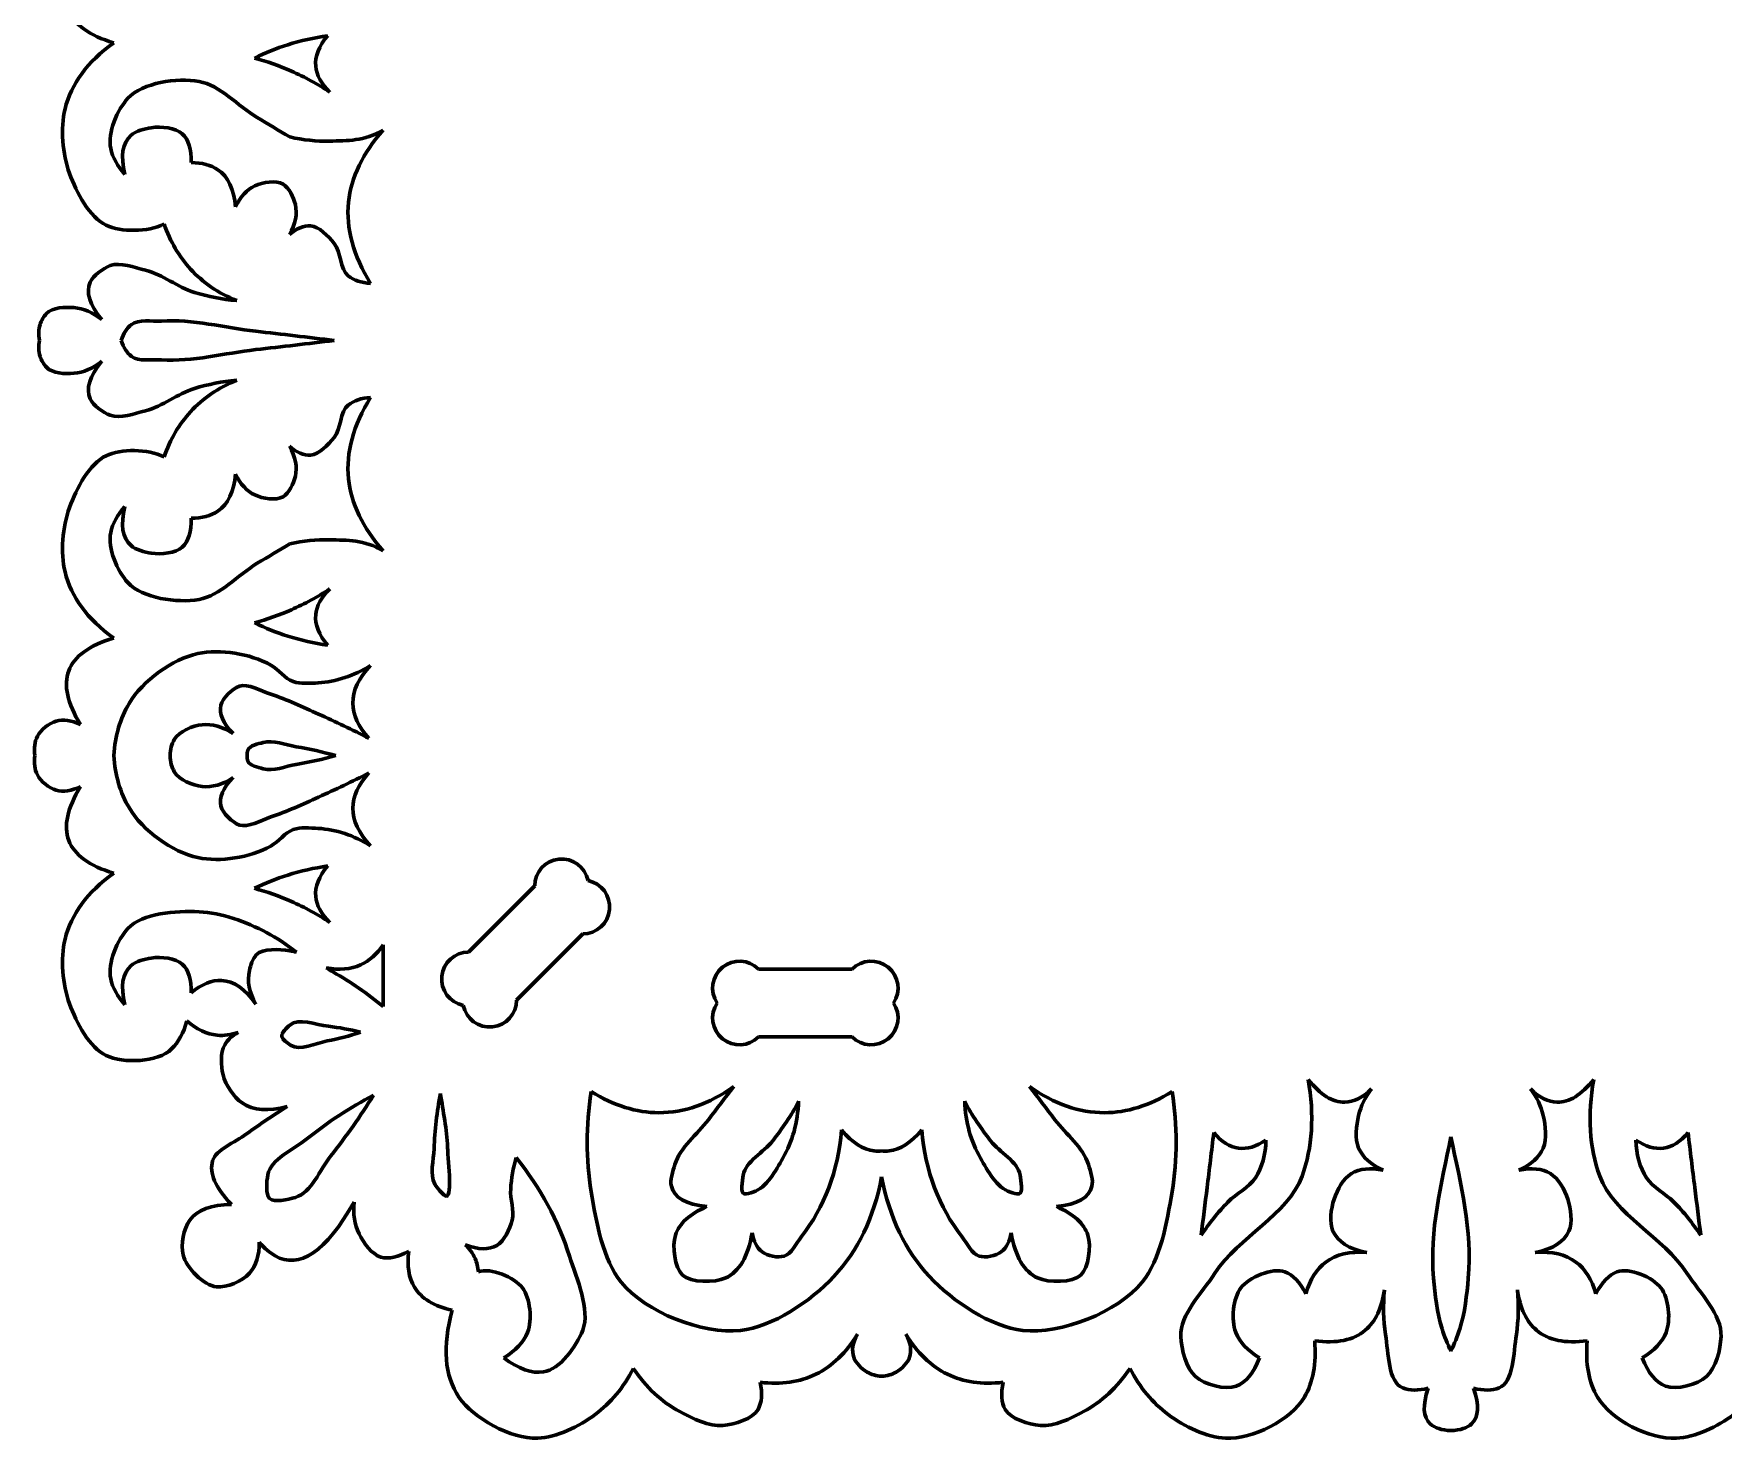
# Model space of a CAD drawing. Header units: millimetres. Extents: x -446 to 69, y -171 to 180.
# Drawn here: x -350.2 to -250.6, y -72 to 10.8 of the extents above; entities that cross this region are included whole.
import ezdxf

# ---------------------------------------------------------------- set-up
doc = ezdxf.new("R2010")
doc.units = ezdxf.units.MM
doc.linetypes.add('K5LT32775', pattern=[0])
doc.linetypes.add('K5LT32776', pattern=[0])

msp = doc.modelspace()

# ---------------------------------------------------------------- linework, layer by layer
at = {"color": 30, "linetype": 'K5LT32776', "lineweight": 60, "true_color": 0xff8000}
for p, q in [((-324.559, -43.304), (-320.663, -39.408)), ((-317.835, -42.237), (-321.731, -46.133)), ((-329.589, -46.508), (-329.589, -42.887)), ((-301.96, -44.306), (-307.47, -44.306)), ((-307.47, -48.306), (-301.96, -48.306))]:
    msp.add_line(p, q, dxfattribs=at)
at = {"color": 30, "linetype": 'K5LT32775', "lineweight": 60, "true_color": 0xff8000}
for centre, start, end in [((-319.076, -39.408), 11.4451, 180), ((-317.835, -40.649), 270, 78.5549), ((-324.559, -44.892), 90, 258.5549), ((-308.593, -45.429), 45, 213.5549), ((-300.838, -45.429), 326.4451, 135), ((-323.318, -46.133), 191.4451, 0), ((-308.593, -47.184), 146.4451, 315), ((-300.838, -47.184), 225, 33.5549)]:
    msp.add_arc(centre, 1.588, start, end, dxfattribs=at)
at = {"color": 30, "linetype": 'K5LT32776', "lineweight": 60, "true_color": 0xff8000}
for points, knots in [([(-345.47, 10.253), (-346.913, 10.684), (-347.795, 11.327), (-348.118, 12.184), (-348.438, 13.032), (-348.208, 14.089), (-347.43, 15.355)], [0, 0, 0, 0, 1, 1, 1, 2, 2, 2, 2]), ([(-342.501, -0.411), (-343.468, -0.913), (-345.058, -0.893), (-345.919, -0.489), (-346.893, -0.032), (-347.667, 1.435), (-348.074, 2.563), (-348.488, 3.714), (-348.625, 5.205), (-348.343, 6.363), (-347.985, 7.834), (-347.027, 9.131), (-345.47, 10.253)], [0, 0, 0, 0, 1, 1, 1, 2, 2, 2, 3, 3, 3, 4, 4, 4, 4]), ([(-337.174, 9.361), (-336.536, 9.669), (-335.883, 9.929), (-335.215, 10.14), (-334.45, 10.382), (-333.665, 10.561), (-332.86, 10.677)], [0, 0, 0, 0, 1, 1, 1, 2, 2, 2, 2]), ([(-332.734, 7.356), (-333.245, 7.848), (-333.523, 8.355), (-333.57, 8.876), (-333.622, 9.458), (-333.386, 10.058), (-332.86, 10.677)], [0, 0, 0, 0, 1, 1, 1, 2, 2, 2, 2]), ([(-332.734, 7.356), (-333.462, 7.831), (-334.219, 8.242), (-335.005, 8.588), (-335.705, 8.897), (-336.428, 9.154), (-337.174, 9.361)], [0, 0, 0, 0, 1, 1, 1, 2, 2, 2, 2]), ([(-344.812, 2.504), (-345.259, 2.998), (-345.538, 3.507), (-345.65, 4.03), (-345.852, 4.971), (-345.257, 6.319), (-344.633, 6.992), (-343.775, 7.916), (-341.749, 8.21), (-340.444, 7.979), (-339.219, 7.763), (-338.163, 6.551), (-337.012, 5.854), (-336.377, 5.469), (-335.746, 5.089), (-335.1, 4.711)], [0, 0, 0, 0, 1, 1, 1, 2, 2, 2, 3, 3, 3, 4, 4, 4, 5, 5, 5, 5]), ([(-340.918, 3.198), (-340.889, 3.985), (-341.06, 4.552), (-341.431, 4.897), (-341.82, 5.26), (-342.664, 5.337), (-343.256, 5.256), (-343.663, 5.201), (-344.172, 5.053), (-344.453, 4.808), (-344.966, 4.359), (-345.085, 3.591), (-344.812, 2.504)], [0, 0, 0, 0, 1, 1, 1, 2, 2, 2, 3, 3, 3, 4, 4, 4, 4]), ([(-335.1, 4.711), (-334.313, 4.529), (-333.531, 4.449), (-332.753, 4.468), (-331.689, 4.495), (-330.717, 4.452), (-329.589, 5.112)], [0, 0, 0, 0, 1, 1, 1, 2, 2, 2, 2]), ([(-329.589, 5.112), (-330.803, 3.747), (-331.485, 2.332), (-331.635, 0.868), (-331.793, -0.673), (-331.36, -2.269), (-330.338, -3.919)], [0, 0, 0, 0, 1, 1, 1, 2, 2, 2, 2]), ([(-340.918, 3.198), (-340.273, 3.202), (-339.747, 3.064), (-339.338, 2.783), (-338.734, 2.367), (-338.387, 1.64), (-338.299, 0.601)], [0, 0, 0, 0, 1, 1, 1, 2, 2, 2, 2]), ([(-338.299, 0.601), (-338.007, 1.197), (-337.626, 1.606), (-337.156, 1.827), (-336.69, 2.047), (-335.903, 2.173), (-335.494, 1.931), (-335.148, 1.727), (-334.862, 1.153), (-334.767, 0.726), (-334.644, 0.179), (-334.762, -0.41), (-335.12, -1.041)], [0, 0, 0, 0, 1, 1, 1, 2, 2, 2, 3, 3, 3, 4, 4, 4, 4]), ([(-342.501, -0.411), (-342.143, -1.449), (-341.624, -2.338), (-340.945, -3.077), (-340.22, -3.866), (-339.312, -4.484), (-338.222, -4.932)], [0, 0, 0, 0, 1, 1, 1, 2, 2, 2, 2]), ([(-335.12, -1.041), (-334.68, -0.674), (-334.265, -0.501), (-333.873, -0.521), (-333.37, -0.547), (-332.839, -1.13), (-332.481, -1.56), (-332.051, -2.076), (-332.155, -3.082), (-331.65, -3.472), (-331.314, -3.73), (-330.877, -3.88), (-330.338, -3.919)], [0, 0, 0, 0, 1, 1, 1, 2, 2, 2, 3, 3, 3, 4, 4, 4, 4]), ([(-338.222, -4.932), (-339.078, -4.855), (-339.908, -4.694), (-340.711, -4.449), (-341.715, -4.143), (-342.585, -3.396), (-343.599, -3.14), (-344.269, -2.971), (-345.073, -2.651), (-345.677, -2.87), (-346.119, -3.03), (-346.685, -3.456), (-346.861, -3.846), (-347.126, -4.434), (-346.898, -5.168), (-346.176, -6.049)], [0, 0, 0, 0, 1, 1, 1, 2, 2, 2, 3, 3, 3, 4, 4, 4, 5, 5, 5, 5]), ([(-346.176, -6.049), (-346.705, -5.626), (-347.252, -5.39), (-347.817, -5.343), (-348.342, -5.298), (-349.079, -5.329), (-349.438, -5.696), (-349.599, -5.86), (-349.738, -6.11), (-349.812, -6.34), (-349.905, -6.629), (-349.919, -6.941), (-349.853, -7.276)], [0, 0, 0, 0, 1, 1, 1, 2, 2, 2, 3, 3, 3, 4, 4, 4, 4]), ([(-332.482, -7.276), (-334.019, -7.089), (-335.557, -6.909), (-337.095, -6.735), (-338.95, -6.525), (-340.809, -6.015), (-342.664, -6.132), (-343.253, -6.169), (-344.006, -6.007), (-344.43, -6.34), (-344.696, -6.549), (-344.896, -6.861), (-345.033, -7.276)], [0, 0, 0, 0, 1, 1, 1, 2, 2, 2, 3, 3, 3, 4, 4, 4, 4]), ([(-346.176, -8.504), (-346.705, -8.927), (-347.252, -9.162), (-347.817, -9.21), (-348.342, -9.254), (-349.079, -9.223), (-349.438, -8.857), (-349.599, -8.692), (-349.738, -8.442), (-349.812, -8.213), (-349.905, -7.924), (-349.919, -7.612), (-349.853, -7.276)], [0, 0, 0, 0, 1, 1, 1, 2, 2, 2, 3, 3, 3, 4, 4, 4, 4]), ([(-332.482, -7.276), (-334.019, -7.463), (-335.557, -7.644), (-337.095, -7.818), (-338.95, -8.028), (-340.809, -8.538), (-342.664, -8.42), (-343.253, -8.383), (-344.006, -8.546), (-344.43, -8.213), (-344.696, -8.004), (-344.896, -7.692), (-345.033, -7.276)], [0, 0, 0, 0, 1, 1, 1, 2, 2, 2, 3, 3, 3, 4, 4, 4, 4]), ([(-338.222, -9.621), (-339.078, -9.698), (-339.908, -9.859), (-340.711, -10.104), (-341.715, -10.409), (-342.585, -11.157), (-343.599, -11.413), (-344.269, -11.582), (-345.073, -11.901), (-345.677, -11.683), (-346.119, -11.523), (-346.685, -11.097), (-346.861, -10.706), (-347.126, -10.119), (-346.898, -9.385), (-346.176, -8.504)], [0, 0, 0, 0, 1, 1, 1, 2, 2, 2, 3, 3, 3, 4, 4, 4, 5, 5, 5, 5]), ([(-342.501, -14.142), (-342.143, -13.103), (-341.624, -12.215), (-340.945, -11.476), (-340.22, -10.687), (-339.312, -10.069), (-338.222, -9.621)], [0, 0, 0, 0, 1, 1, 1, 2, 2, 2, 2]), ([(-335.12, -13.512), (-334.68, -13.879), (-334.265, -14.052), (-333.873, -14.032), (-333.37, -14.005), (-332.839, -13.423), (-332.481, -12.993), (-332.051, -12.476), (-332.155, -11.47), (-331.65, -11.081), (-331.314, -10.822), (-330.877, -10.673), (-330.338, -10.633)], [0, 0, 0, 0, 1, 1, 1, 2, 2, 2, 3, 3, 3, 4, 4, 4, 4]), ([(-329.589, -19.665), (-330.803, -18.299), (-331.485, -16.885), (-331.635, -15.421), (-331.793, -13.88), (-331.36, -12.284), (-330.338, -10.633)], [0, 0, 0, 0, 1, 1, 1, 2, 2, 2, 2]), ([(-342.501, -14.142), (-343.468, -13.639), (-345.058, -13.66), (-345.919, -14.064), (-346.893, -14.521), (-347.667, -15.987), (-348.074, -17.116), (-348.488, -18.267), (-348.625, -19.757), (-348.343, -20.916), (-347.985, -22.387), (-347.027, -23.683), (-345.47, -24.806)], [0, 0, 0, 0, 1, 1, 1, 2, 2, 2, 3, 3, 3, 4, 4, 4, 4]), ([(-338.299, -15.154), (-338.007, -15.75), (-337.626, -16.158), (-337.156, -16.38), (-336.69, -16.599), (-335.903, -16.725), (-335.494, -16.483), (-335.148, -16.279), (-334.862, -15.706), (-334.767, -15.278), (-334.644, -14.731), (-334.762, -14.143), (-335.12, -13.512)], [0, 0, 0, 0, 1, 1, 1, 2, 2, 2, 3, 3, 3, 4, 4, 4, 4]), ([(-340.918, -17.751), (-340.273, -17.755), (-339.747, -17.616), (-339.338, -17.335), (-338.734, -16.92), (-338.387, -16.193), (-338.299, -15.154)], [0, 0, 0, 0, 1, 1, 1, 2, 2, 2, 2]), ([(-344.812, -17.056), (-345.259, -17.55), (-345.538, -18.059), (-345.65, -18.582), (-345.852, -19.523), (-345.257, -20.872), (-344.633, -21.544), (-343.775, -22.468), (-341.749, -22.762), (-340.444, -22.532), (-339.219, -22.316), (-338.163, -21.103), (-337.012, -20.406), (-336.377, -20.022), (-335.746, -19.642), (-335.1, -19.263)], [0, 0, 0, 0, 1, 1, 1, 2, 2, 2, 3, 3, 3, 4, 4, 4, 5, 5, 5, 5]), ([(-340.918, -17.751), (-340.889, -18.538), (-341.06, -19.104), (-341.431, -19.45), (-341.82, -19.812), (-342.664, -19.889), (-343.256, -19.809), (-343.663, -19.754), (-344.172, -19.606), (-344.453, -19.36), (-344.966, -18.912), (-345.085, -18.144), (-344.812, -17.056)], [0, 0, 0, 0, 1, 1, 1, 2, 2, 2, 3, 3, 3, 4, 4, 4, 4]), ([(-335.1, -19.263), (-334.313, -19.082), (-333.531, -19.001), (-332.753, -19.021), (-331.689, -19.047), (-330.717, -19.005), (-329.589, -19.665)], [0, 0, 0, 0, 1, 1, 1, 2, 2, 2, 2]), ([(-332.734, -21.909), (-333.462, -22.383), (-334.219, -22.794), (-335.005, -23.14), (-335.705, -23.449), (-336.428, -23.707), (-337.174, -23.913)], [0, 0, 0, 0, 1, 1, 1, 2, 2, 2, 2]), ([(-332.734, -21.909), (-333.245, -22.4), (-333.523, -22.907), (-333.57, -23.429), (-333.622, -24.01), (-333.386, -24.611), (-332.86, -25.229)], [0, 0, 0, 0, 1, 1, 1, 2, 2, 2, 2]), ([(-345.47, -24.806), (-346.913, -25.236), (-347.795, -25.88), (-348.118, -26.736), (-348.438, -27.585), (-348.208, -28.642), (-347.43, -29.908)], [0, 0, 0, 0, 1, 1, 1, 2, 2, 2, 2]), ([(-337.174, -23.913), (-336.536, -24.221), (-335.883, -24.481), (-335.215, -24.693), (-334.45, -24.935), (-333.665, -25.114), (-332.86, -25.229)], [0, 0, 0, 0, 1, 1, 1, 2, 2, 2, 2]), ([(-345.469, -31.732), (-345.389, -30.556), (-345.09, -29.533), (-344.571, -28.666), (-343.757, -27.304), (-342.021, -26.04), (-340.507, -25.724), (-339.197, -25.45), (-337.456, -25.713), (-336.218, -26.397), (-335.75, -26.655), (-335.393, -27.201), (-334.897, -27.369), (-334.451, -27.52), (-333.908, -27.475), (-333.425, -27.444), (-332.358, -27.376), (-331.327, -27.035), (-330.334, -26.422)], [0, 0, 0, 0, 1, 1, 1, 2, 2, 2, 3, 3, 3, 4, 4, 4, 5, 5, 5, 6, 6, 6, 6]), ([(-330.334, -26.422), (-331.04, -27.16), (-331.389, -27.899), (-331.381, -28.641), (-331.373, -29.329), (-331.057, -30.019), (-330.433, -30.711)], [0, 0, 0, 0, 1, 1, 1, 2, 2, 2, 2]), ([(-330.433, -30.711), (-331.41, -30.21), (-332.399, -29.736), (-333.401, -29.289), (-334.329, -28.875), (-335.251, -28.423), (-336.218, -28.118), (-336.822, -27.927), (-337.542, -27.466), (-338.063, -27.644), (-338.493, -27.79), (-339.06, -28.343), (-339.161, -28.766), (-339.277, -29.257), (-339.036, -29.814), (-338.437, -30.436)], [0, 0, 0, 0, 1, 1, 1, 2, 2, 2, 3, 3, 3, 4, 4, 4, 5, 5, 5, 5]), ([(-347.43, -29.908), (-347.96, -29.649), (-348.439, -29.579), (-348.866, -29.699), (-349.285, -29.816), (-349.774, -30.202), (-349.973, -30.596), (-350.133, -30.913), (-350.183, -31.292), (-350.123, -31.732)], [0, 0, 0, 0, 1, 1, 1, 2, 2, 2, 3, 3, 3, 3]), ([(-338.437, -30.436), (-339.069, -30.025), (-339.676, -29.85), (-340.258, -29.913), (-340.83, -29.974), (-341.611, -30.292), (-341.903, -30.786), (-342.057, -31.045), (-342.14, -31.361), (-342.153, -31.732)], [0, 0, 0, 0, 1, 1, 1, 2, 2, 2, 3, 3, 3, 3]), ([(-332.378, -31.732), (-333.152, -31.518), (-333.934, -31.344), (-334.722, -31.209), (-335.366, -31.1), (-336.061, -30.795), (-336.667, -30.96), (-336.977, -31.045), (-337.453, -31.123), (-337.565, -31.409), (-337.601, -31.502), (-337.618, -31.61), (-337.615, -31.732)], [0, 0, 0, 0, 1, 1, 1, 2, 2, 2, 3, 3, 3, 4, 4, 4, 4]), ([(-347.43, -33.557), (-347.96, -33.815), (-348.439, -33.885), (-348.866, -33.766), (-349.285, -33.649), (-349.774, -33.263), (-349.973, -32.868), (-350.133, -32.551), (-350.183, -32.173), (-350.123, -31.732)], [0, 0, 0, 0, 1, 1, 1, 2, 2, 2, 3, 3, 3, 3]), ([(-345.469, -31.732), (-345.389, -32.909), (-345.09, -33.931), (-344.571, -34.799), (-343.757, -36.161), (-342.021, -37.425), (-340.507, -37.741), (-339.197, -38.014), (-337.456, -37.752), (-336.218, -37.068), (-335.75, -36.809), (-335.393, -36.263), (-334.897, -36.095), (-334.451, -35.944), (-333.908, -35.99), (-333.425, -36.02), (-332.358, -36.089), (-331.327, -36.429), (-330.334, -37.043)], [0, 0, 0, 0, 1, 1, 1, 2, 2, 2, 3, 3, 3, 4, 4, 4, 5, 5, 5, 6, 6, 6, 6]), ([(-338.437, -33.028), (-339.069, -33.44), (-339.676, -33.614), (-340.258, -33.552), (-340.83, -33.49), (-341.611, -33.173), (-341.903, -32.679), (-342.057, -32.42), (-342.14, -32.104), (-342.153, -31.732)], [0, 0, 0, 0, 1, 1, 1, 2, 2, 2, 3, 3, 3, 3]), ([(-332.378, -31.732), (-333.152, -31.947), (-333.934, -32.121), (-334.722, -32.255), (-335.366, -32.365), (-336.061, -32.67), (-336.667, -32.505), (-336.977, -32.42), (-337.453, -32.342), (-337.565, -32.056), (-337.601, -31.962), (-337.618, -31.855), (-337.615, -31.732)], [0, 0, 0, 0, 1, 1, 1, 2, 2, 2, 3, 3, 3, 4, 4, 4, 4]), ([(-330.433, -32.754), (-331.41, -33.255), (-332.399, -33.729), (-333.401, -34.175), (-334.329, -34.589), (-335.251, -35.041), (-336.218, -35.347), (-336.822, -35.538), (-337.542, -35.999), (-338.063, -35.821), (-338.493, -35.675), (-339.06, -35.122), (-339.161, -34.699), (-339.277, -34.208), (-339.036, -33.651), (-338.437, -33.028)], [0, 0, 0, 0, 1, 1, 1, 2, 2, 2, 3, 3, 3, 4, 4, 4, 5, 5, 5, 5]), ([(-330.334, -37.043), (-331.04, -36.305), (-331.389, -35.565), (-331.381, -34.824), (-331.373, -34.135), (-331.057, -33.446), (-330.433, -32.754)], [0, 0, 0, 0, 1, 1, 1, 2, 2, 2, 2]), ([(-345.47, -38.659), (-346.913, -38.228), (-347.795, -37.585), (-348.118, -36.728), (-348.438, -35.88), (-348.208, -34.823), (-347.43, -33.557)], [0, 0, 0, 0, 1, 1, 1, 2, 2, 2, 2]), ([(-341.168, -47.353), (-341.358, -48.066), (-341.655, -48.619), (-342.059, -49.012), (-342.892, -49.821), (-344.908, -49.875), (-345.919, -49.401), (-346.893, -48.944), (-347.667, -47.477), (-348.074, -46.349), (-348.488, -45.198), (-348.625, -43.707), (-348.343, -42.549), (-347.985, -41.078), (-347.027, -39.781), (-345.47, -38.659)], [0, 0, 0, 0, 1, 1, 1, 2, 2, 2, 3, 3, 3, 4, 4, 4, 5, 5, 5, 5]), ([(-337.174, -39.551), (-336.536, -39.243), (-335.883, -38.983), (-335.215, -38.772), (-334.45, -38.53), (-333.665, -38.351), (-332.86, -38.235)], [0, 0, 0, 0, 1, 1, 1, 2, 2, 2, 2]), ([(-332.734, -41.556), (-333.245, -41.064), (-333.523, -40.558), (-333.57, -40.036), (-333.622, -39.454), (-333.386, -38.854), (-332.86, -38.235)], [0, 0, 0, 0, 1, 1, 1, 2, 2, 2, 2]), ([(-332.734, -41.556), (-333.462, -41.081), (-334.219, -40.671), (-335.005, -40.324), (-335.705, -40.016), (-336.428, -39.758), (-337.174, -39.551)], [0, 0, 0, 0, 1, 1, 1, 2, 2, 2, 2]), ([(-344.812, -46.409), (-345.259, -45.914), (-345.538, -45.406), (-345.65, -44.883), (-345.852, -43.942), (-345.257, -42.593), (-344.633, -41.92), (-343.775, -40.996), (-341.827, -40.88), (-340.444, -40.933), (-339.105, -40.984), (-337.681, -41.518), (-336.464, -42.16), (-335.849, -42.484), (-335.262, -42.867), (-334.703, -43.31)], [0, 0, 0, 0, 1, 1, 1, 2, 2, 2, 3, 3, 3, 4, 4, 4, 5, 5, 5, 5]), ([(-340.918, -45.714), (-340.889, -44.927), (-341.06, -44.36), (-341.431, -44.015), (-341.82, -43.653), (-342.664, -43.575), (-343.256, -43.656), (-343.663, -43.711), (-344.172, -43.859), (-344.453, -44.105), (-344.966, -44.553), (-345.085, -45.321), (-344.812, -46.409)], [0, 0, 0, 0, 1, 1, 1, 2, 2, 2, 3, 3, 3, 4, 4, 4, 4]), ([(-337.094, -46.378), (-337.489, -45.669), (-337.615, -45.029), (-337.478, -44.399), (-337.41, -44.084), (-337.276, -43.694), (-337.074, -43.476), (-336.676, -43.044), (-335.731, -43.159), (-335.097, -43.23), (-334.964, -43.245), (-334.833, -43.273), (-334.703, -43.31)], [0, 0, 0, 0, 1, 1, 1, 2, 2, 2, 3, 3, 3, 4, 4, 4, 4]), ([(-332.947, -44.233), (-332.184, -44.381), (-331.51, -44.322), (-330.924, -44.056), (-330.412, -43.824), (-329.967, -43.435), (-329.589, -42.887)], [0, 0, 0, 0, 1, 1, 1, 2, 2, 2, 2]), ([(-332.947, -44.233), (-332.807, -44.321), (-332.668, -44.406), (-332.529, -44.486), (-331.5, -45.076), (-330.52, -45.749), (-329.589, -46.508)], [0, 0, 0, 0, 1, 1, 1, 2, 2, 2, 2]), ([(-340.918, -45.714), (-340.287, -45.197), (-339.686, -44.951), (-339.114, -44.978), (-338.393, -45.012), (-337.72, -45.478), (-337.094, -46.378)], [0, 0, 0, 0, 1, 1, 1, 2, 2, 2, 2]), ([(-338.133, -48.038), (-338.557, -48.185), (-338.97, -48.239), (-339.373, -48.201), (-339.997, -48.141), (-340.595, -47.858), (-341.168, -47.353)], [0, 0, 0, 0, 1, 1, 1, 2, 2, 2, 2]), ([(-330.93, -48.024), (-331.573, -48.244), (-332.225, -48.418), (-332.886, -48.544), (-333.598, -48.679), (-334.485, -49.149), (-335.051, -48.786), (-335.242, -48.663), (-335.547, -48.452), (-335.57, -48.266), (-335.596, -48.062), (-335.288, -47.768), (-335.103, -47.608), (-334.578, -47.155), (-333.572, -47.592), (-332.817, -47.678), (-332.183, -47.749), (-331.554, -47.865), (-330.93, -48.024)], [0, 0, 0, 0, 1, 1, 1, 2, 2, 2, 3, 3, 3, 4, 4, 4, 5, 5, 5, 6, 6, 6, 6]), ([(-335.249, -52.402), (-336.355, -52.709), (-337.241, -52.638), (-337.906, -52.187), (-338.403, -51.85), (-338.871, -51.15), (-339.028, -50.541), (-339.167, -49.999), (-339.194, -49.235), (-338.928, -48.771), (-338.758, -48.475), (-338.493, -48.231), (-338.133, -48.038)], [0, 0, 0, 0, 1, 1, 1, 2, 2, 2, 3, 3, 3, 4, 4, 4, 4]), ([(-330.156, -51.73), (-330.932, -52.97), (-331.77, -54.162), (-332.671, -55.304), (-333.336, -56.148), (-333.815, -57.465), (-334.769, -57.756), (-335.219, -57.893), (-336.024, -58.071), (-336.286, -57.818), (-336.527, -57.586), (-336.472, -56.844), (-336.39, -56.426), (-336.207, -55.488), (-334.894, -54.96), (-334.084, -54.307), (-332.868, -53.328), (-331.559, -52.469), (-330.156, -51.73)], [0, 0, 0, 0, 1, 1, 1, 2, 2, 2, 3, 3, 3, 4, 4, 4, 5, 5, 5, 6, 6, 6, 6]), ([(-326.215, -51.63), (-326.43, -52.714), (-326.555, -53.801), (-326.589, -54.893), (-326.612, -55.584), (-326.871, -56.398), (-326.548, -56.971), (-326.408, -57.22), (-326.107, -57.55), (-325.952, -57.649), (-325.465, -57.962), (-325.769, -55.753), (-325.8, -54.81), (-325.835, -53.746), (-326.072, -52.69), (-326.215, -51.63)], [0, 0, 0, 0, 1, 1, 1, 2, 2, 2, 3, 3, 3, 4, 4, 4, 5, 5, 5, 5]), ([(-300.217, -56.553), (-300.679, -58.949), (-301.616, -60.904), (-303.03, -62.417), (-304.411, -63.896), (-306.642, -65.376), (-308.536, -65.589), (-310.796, -65.844), (-314.113, -64.529), (-315.567, -62.747), (-316.643, -61.428), (-317.031, -59.242), (-317.333, -57.42), (-317.649, -55.507), (-317.649, -53.542), (-317.333, -51.526)], [0, 0, 0, 0, 1, 1, 1, 2, 2, 2, 3, 3, 3, 4, 4, 4, 5, 5, 5, 5]), ([(-317.333, -51.526), (-315.997, -52.351), (-314.667, -52.765), (-313.345, -52.767), (-311.865, -52.77), (-310.393, -52.256), (-308.93, -51.226)], [0, 0, 0, 0, 1, 1, 1, 2, 2, 2, 2]), ([(-308.93, -51.226), (-309.431, -51.877), (-309.93, -52.531), (-310.427, -53.186), (-311.09, -54.06), (-312.089, -54.794), (-312.402, -55.819), (-312.526, -56.225), (-312.698, -56.751), (-312.611, -57.105), (-312.45, -57.761), (-311.752, -58.16), (-310.517, -58.302)], [0, 0, 0, 0, 1, 1, 1, 2, 2, 2, 3, 3, 3, 4, 4, 4, 4]), ([(-300.217, -56.553), (-299.756, -58.949), (-298.818, -60.904), (-297.405, -62.417), (-296.024, -63.896), (-293.793, -65.376), (-291.899, -65.589), (-289.638, -65.844), (-286.321, -64.529), (-284.867, -62.747), (-283.792, -61.428), (-283.403, -59.242), (-283.102, -57.42), (-282.785, -55.507), (-282.785, -53.542), (-283.102, -51.526)], [0, 0, 0, 0, 1, 1, 1, 2, 2, 2, 3, 3, 3, 4, 4, 4, 5, 5, 5, 5]), ([(-283.102, -51.526), (-284.438, -52.351), (-285.767, -52.765), (-287.089, -52.767), (-288.57, -52.77), (-290.042, -52.256), (-291.505, -51.226)], [0, 0, 0, 0, 1, 1, 1, 2, 2, 2, 2]), ([(-291.505, -51.226), (-291.003, -51.877), (-290.504, -52.531), (-290.008, -53.186), (-289.345, -54.06), (-288.346, -54.794), (-288.033, -55.819), (-287.909, -56.225), (-287.736, -56.751), (-287.823, -57.105), (-287.984, -57.761), (-288.683, -58.16), (-289.918, -58.302)], [0, 0, 0, 0, 1, 1, 1, 2, 2, 2, 3, 3, 3, 4, 4, 4, 4]), ([(-275.082, -50.803), (-274.71, -52.912), (-274.83, -54.814), (-275.443, -56.509), (-276.266, -58.785), (-279.187, -60.089), (-280.578, -62.218), (-281.346, -63.394), (-282.645, -64.655), (-282.589, -65.952), (-282.555, -66.719), (-282.279, -67.823), (-281.727, -68.308), (-281.182, -68.787), (-279.971, -69.122), (-279.316, -68.869), (-278.746, -68.649), (-278.289, -68.095), (-277.945, -67.207)], [0, 0, 0, 0, 1, 1, 1, 2, 2, 2, 3, 3, 3, 4, 4, 4, 5, 5, 5, 6, 6, 6, 6]), ([(-271.36, -51.371), (-271.881, -51.882), (-272.404, -52.143), (-272.929, -52.152), (-273.642, -52.165), (-274.36, -51.715), (-275.082, -50.803)], [0, 0, 0, 0, 1, 1, 1, 2, 2, 2, 2]), ([(-270.662, -56.163), (-271.387, -55.833), (-271.869, -55.395), (-272.108, -54.849), (-272.343, -54.312), (-272.25, -53.529), (-272.108, -52.927), (-271.977, -52.376), (-271.729, -51.858), (-271.36, -51.371)], [0, 0, 0, 0, 1, 1, 1, 2, 2, 2, 3, 3, 3, 3]), ([(-262.676, -56.163), (-261.952, -55.833), (-261.47, -55.395), (-261.231, -54.849), (-260.996, -54.312), (-261.089, -53.529), (-261.231, -52.927), (-261.361, -52.376), (-261.61, -51.858), (-261.978, -51.371)], [0, 0, 0, 0, 1, 1, 1, 2, 2, 2, 3, 3, 3, 3]), ([(-261.978, -51.371), (-261.458, -51.882), (-260.935, -52.143), (-260.409, -52.152), (-259.696, -52.165), (-258.979, -51.715), (-258.257, -50.803)], [0, 0, 0, 0, 1, 1, 1, 2, 2, 2, 2]), ([(-258.257, -50.803), (-258.629, -52.912), (-258.508, -54.814), (-257.895, -56.509), (-257.072, -58.785), (-254.151, -60.089), (-252.761, -62.218), (-251.993, -63.394), (-250.694, -64.655), (-250.75, -65.952), (-250.783, -66.719), (-251.059, -67.823), (-251.612, -68.308), (-252.157, -68.787), (-253.367, -69.122), (-254.022, -68.869), (-254.592, -68.649), (-255.049, -68.095), (-255.393, -67.207)], [0, 0, 0, 0, 1, 1, 1, 2, 2, 2, 3, 3, 3, 4, 4, 4, 5, 5, 5, 6, 6, 6, 6]), ([(-338.541, -58.177), (-339.486, -57.174), (-339.855, -56.316), (-339.648, -55.604), (-339.459, -54.954), (-338.329, -54.522), (-337.643, -54.018), (-336.868, -53.448), (-336.07, -52.909), (-335.249, -52.402)], [0, 0, 0, 0, 1, 1, 1, 2, 2, 2, 3, 3, 3, 3]), ([(-305.112, -52.091), (-305.162, -53.348), (-305.472, -54.465), (-306.039, -55.442), (-306.475, -56.193), (-306.979, -57.184), (-307.805, -57.447), (-307.963, -57.498), (-308.19, -57.584), (-308.307, -57.554), (-308.56, -57.49), (-308.426, -56.793), (-308.371, -56.451), (-308.238, -55.626), (-307.171, -55.134), (-306.638, -54.425), (-306.08, -53.684), (-305.529, -52.948), (-305.112, -52.091)], [0, 0, 0, 0, 1, 1, 1, 2, 2, 2, 3, 3, 3, 4, 4, 4, 5, 5, 5, 6, 6, 6, 6]), ([(-295.323, -52.091), (-295.272, -53.348), (-294.963, -54.465), (-294.395, -55.442), (-293.959, -56.193), (-293.455, -57.184), (-292.63, -57.447), (-292.471, -57.498), (-292.245, -57.584), (-292.127, -57.554), (-291.875, -57.49), (-292.008, -56.793), (-292.063, -56.451), (-292.196, -55.626), (-293.264, -55.134), (-293.797, -54.425), (-294.354, -53.684), (-294.906, -52.948), (-295.323, -52.091)], [0, 0, 0, 0, 1, 1, 1, 2, 2, 2, 3, 3, 3, 4, 4, 4, 5, 5, 5, 6, 6, 6, 6]), ([(-307.85, -59.836), (-307.764, -60.359), (-307.568, -60.737), (-307.264, -60.968), (-306.949, -61.208), (-306.335, -61.325), (-305.968, -61.217), (-305.54, -61.093), (-305.256, -60.471), (-304.945, -60.07), (-303.586, -58.321), (-302.797, -56.226), (-302.577, -53.787)], [0, 0, 0, 0, 1, 1, 1, 2, 2, 2, 3, 3, 3, 4, 4, 4, 4]), ([(-302.577, -53.787), (-301.947, -54.536), (-301.308, -54.947), (-300.661, -55.02), (-300.514, -55.037), (-300.366, -55.036), (-300.217, -55.017)], [0, 0, 0, 0, 1, 1, 1, 2, 2, 2, 2]), ([(-297.858, -53.787), (-298.488, -54.536), (-299.126, -54.947), (-299.773, -55.02), (-299.921, -55.037), (-300.069, -55.036), (-300.217, -55.017)], [0, 0, 0, 0, 1, 1, 1, 2, 2, 2, 2]), ([(-292.585, -59.836), (-292.671, -60.359), (-292.866, -60.737), (-293.17, -60.968), (-293.485, -61.208), (-294.099, -61.325), (-294.467, -61.217), (-294.895, -61.093), (-295.178, -60.471), (-295.489, -60.07), (-296.848, -58.321), (-297.638, -56.226), (-297.858, -53.787)], [0, 0, 0, 0, 1, 1, 1, 2, 2, 2, 3, 3, 3, 4, 4, 4, 4]), ([(-281.393, -59.989), (-281.273, -59.055), (-281.156, -58.12), (-281.04, -57.184), (-280.906, -56.104), (-280.774, -55.024), (-280.645, -53.943)], [0, 0, 0, 0, 1, 1, 1, 2, 2, 2, 2]), ([(-281.393, -59.989), (-280.921, -59.287), (-280.394, -58.636), (-279.814, -58.036), (-279.314, -57.52), (-278.566, -57.185), (-278.193, -56.602), (-277.795, -55.981), (-277.587, -55.24), (-277.57, -54.379)], [0, 0, 0, 0, 1, 1, 1, 2, 2, 2, 3, 3, 3, 3]), ([(-280.645, -53.943), (-280.193, -54.483), (-279.708, -54.788), (-279.19, -54.857), (-278.682, -54.925), (-278.141, -54.766), (-277.57, -54.379)], [0, 0, 0, 0, 1, 1, 1, 2, 2, 2, 2]), ([(-266.669, -54.197), (-267.245, -56.952), (-267.939, -59.749), (-267.693, -62.507), (-267.604, -63.505), (-267.502, -64.54), (-267.194, -65.497), (-267.05, -65.945), (-266.875, -66.385), (-266.669, -66.816)], [0, 0, 0, 0, 1, 1, 1, 2, 2, 2, 3, 3, 3, 3]), ([(-266.669, -54.197), (-266.093, -56.952), (-265.399, -59.749), (-265.646, -62.507), (-265.735, -63.505), (-265.837, -64.54), (-266.144, -65.497), (-266.288, -65.945), (-266.463, -66.385), (-266.669, -66.816)], [0, 0, 0, 0, 1, 1, 1, 2, 2, 2, 3, 3, 3, 3]), ([(-252.694, -53.943), (-253.146, -54.483), (-253.631, -54.788), (-254.148, -54.857), (-254.657, -54.925), (-255.197, -54.766), (-255.769, -54.379)], [0, 0, 0, 0, 1, 1, 1, 2, 2, 2, 2]), ([(-251.945, -59.989), (-252.418, -59.287), (-252.944, -58.636), (-253.525, -58.036), (-254.025, -57.52), (-254.772, -57.185), (-255.145, -56.602), (-255.544, -55.981), (-255.751, -55.24), (-255.769, -54.379)], [0, 0, 0, 0, 1, 1, 1, 2, 2, 2, 3, 3, 3, 3]), ([(-251.945, -59.989), (-252.065, -59.055), (-252.183, -58.12), (-252.299, -57.184), (-252.433, -56.104), (-252.564, -55.024), (-252.694, -53.943)], [0, 0, 0, 0, 1, 1, 1, 2, 2, 2, 2]), ([(-324.761, -60.545), (-323.98, -60.843), (-323.357, -60.857), (-322.891, -60.586), (-322.457, -60.334), (-322.137, -59.629), (-321.997, -59.09), (-321.851, -58.525), (-322.119, -57.867), (-322.08, -57.262), (-322.041, -56.641), (-321.933, -56.025), (-321.755, -55.414)], [0, 0, 0, 0, 1, 1, 1, 2, 2, 2, 3, 3, 3, 4, 4, 4, 4]), ([(-322.49, -67.207), (-321.615, -67.861), (-320.832, -68.139), (-320.14, -68.041), (-319.205, -67.909), (-318.188, -66.529), (-317.836, -65.587), (-317.372, -64.346), (-318.175, -62.613), (-318.614, -61.219), (-319.265, -59.146), (-320.313, -57.211), (-321.755, -55.414)], [0, 0, 0, 0, 1, 1, 1, 2, 2, 2, 3, 3, 3, 4, 4, 4, 4]), ([(-271.632, -61.012), (-272.68, -60.793), (-273.344, -60.371), (-273.623, -59.748), (-273.847, -59.248), (-273.745, -58.434), (-273.554, -57.86), (-273.37, -57.307), (-273.002, -56.639), (-272.532, -56.354), (-272.047, -56.059), (-271.424, -55.995), (-270.662, -56.163)], [0, 0, 0, 0, 1, 1, 1, 2, 2, 2, 3, 3, 3, 4, 4, 4, 4]), ([(-261.707, -61.012), (-260.658, -60.793), (-259.994, -60.371), (-259.715, -59.748), (-259.492, -59.248), (-259.593, -58.434), (-259.785, -57.86), (-259.969, -57.307), (-260.336, -56.639), (-260.806, -56.354), (-261.292, -56.059), (-261.915, -55.995), (-262.676, -56.163)], [0, 0, 0, 0, 1, 1, 1, 2, 2, 2, 3, 3, 3, 4, 4, 4, 4]), ([(-336.893, -60.394), (-336.894, -61.174), (-337.084, -61.782), (-337.464, -62.216), (-337.882, -62.696), (-338.822, -63.083), (-339.409, -63.024), (-340.17, -62.948), (-341.197, -61.918), (-341.384, -61.139), (-341.525, -60.548), (-341.352, -59.591), (-340.995, -59.104), (-340.542, -58.488), (-339.724, -58.179), (-338.541, -58.177)], [0, 0, 0, 0, 1, 1, 1, 2, 2, 2, 3, 3, 3, 4, 4, 4, 5, 5, 5, 5]), ([(-331.306, -58.03), (-332.972, -60.967), (-334.526, -62.023), (-335.968, -61.199), (-336.281, -61.02), (-336.59, -60.751), (-336.893, -60.394)], [0, 0, 0, 0, 1, 1, 1, 2, 2, 2, 2]), ([(-328.086, -60.919), (-328.71, -61.284), (-329.257, -61.402), (-329.727, -61.272), (-330.254, -61.126), (-330.752, -60.439), (-331.015, -59.901), (-331.28, -59.359), (-331.377, -58.736), (-331.306, -58.03)], [0, 0, 0, 0, 1, 1, 1, 2, 2, 2, 3, 3, 3, 3]), ([(-310.517, -58.302), (-311.523, -58.726), (-312.141, -59.284), (-312.369, -59.975), (-312.588, -60.637), (-312.41, -61.898), (-311.953, -62.33), (-311.467, -62.79), (-310.067, -62.803), (-309.408, -62.503), (-308.611, -62.139), (-308.091, -61.25), (-307.85, -59.836)], [0, 0, 0, 0, 1, 1, 1, 2, 2, 2, 3, 3, 3, 4, 4, 4, 4]), ([(-289.918, -58.302), (-288.911, -58.726), (-288.294, -59.284), (-288.065, -59.975), (-287.847, -60.637), (-288.025, -61.898), (-288.481, -62.33), (-288.968, -62.79), (-290.368, -62.803), (-291.026, -62.503), (-291.824, -62.139), (-292.343, -61.25), (-292.585, -59.836)], [0, 0, 0, 0, 1, 1, 1, 2, 2, 2, 3, 3, 3, 4, 4, 4, 4]), ([(-323.979, -62.144), (-324.005, -61.862), (-324.071, -61.599), (-324.179, -61.355), (-324.311, -61.056), (-324.505, -60.786), (-324.761, -60.545)], [0, 0, 0, 0, 1, 1, 1, 2, 2, 2, 2]), ([(-325.523, -64.404), (-326.601, -64.172), (-327.344, -63.717), (-327.753, -63.038), (-328.089, -62.482), (-328.2, -61.775), (-328.086, -60.919)], [0, 0, 0, 0, 1, 1, 1, 2, 2, 2, 2]), ([(-275.216, -63.436), (-274.977, -62.596), (-274.585, -61.973), (-274.039, -61.566), (-273.428, -61.111), (-272.626, -60.926), (-271.632, -61.012)], [0, 0, 0, 0, 1, 1, 1, 2, 2, 2, 2]), ([(-258.122, -63.436), (-258.361, -62.596), (-258.754, -61.973), (-259.3, -61.566), (-259.91, -61.111), (-260.712, -60.926), (-261.707, -61.012)], [0, 0, 0, 0, 1, 1, 1, 2, 2, 2, 2]), ([(-322.49, -67.207), (-321.783, -66.787), (-321.316, -66.288), (-321.087, -65.71), (-320.793, -64.967), (-320.932, -63.685), (-321.386, -63.091), (-321.862, -62.469), (-323.253, -61.865), (-323.979, -62.144)], [0, 0, 0, 0, 1, 1, 1, 2, 2, 2, 3, 3, 3, 3]), ([(-277.945, -67.207), (-278.651, -66.787), (-279.119, -66.288), (-279.348, -65.71), (-279.642, -64.967), (-279.503, -63.685), (-279.049, -63.091), (-278.573, -62.469), (-277.182, -61.865), (-276.455, -62.144), (-275.984, -62.325), (-275.571, -62.755), (-275.216, -63.436)], [0, 0, 0, 0, 1, 1, 1, 2, 2, 2, 3, 3, 3, 4, 4, 4, 4]), ([(-255.393, -67.207), (-254.687, -66.787), (-254.22, -66.288), (-253.991, -65.71), (-253.697, -64.967), (-253.836, -63.685), (-254.29, -63.091), (-254.765, -62.469), (-256.157, -61.865), (-256.883, -62.144), (-257.354, -62.325), (-257.767, -62.755), (-258.122, -63.436)], [0, 0, 0, 0, 1, 1, 1, 2, 2, 2, 3, 3, 3, 4, 4, 4, 4]), ([(-270.585, -63.202), (-270.739, -64.281), (-271.117, -65.074), (-271.718, -65.583), (-272.413, -66.17), (-273.406, -66.378), (-274.697, -66.206)], [0, 0, 0, 0, 1, 1, 1, 2, 2, 2, 2]), ([(-268.008, -69), (-268.585, -69.152), (-269.113, -69.132), (-269.504, -68.979), (-270.367, -68.642), (-270.358, -66.917), (-270.524, -65.841), (-270.656, -64.98), (-270.676, -64.101), (-270.585, -63.202)], [0, 0, 0, 0, 1, 1, 1, 2, 2, 2, 3, 3, 3, 3]), ([(-265.33, -69), (-264.753, -69.152), (-264.225, -69.132), (-263.834, -68.979), (-262.971, -68.642), (-262.98, -66.917), (-262.815, -65.841), (-262.683, -64.98), (-262.662, -64.101), (-262.754, -63.202)], [0, 0, 0, 0, 1, 1, 1, 2, 2, 2, 3, 3, 3, 3]), ([(-262.754, -63.202), (-262.6, -64.281), (-262.222, -65.074), (-261.62, -65.583), (-260.926, -66.17), (-259.933, -66.378), (-258.642, -66.206)], [0, 0, 0, 0, 1, 1, 1, 2, 2, 2, 2]), ([(-325.523, -64.404), (-326.116, -66.558), (-325.984, -68.265), (-325.126, -69.525), (-324.282, -70.764), (-322.073, -72.001), (-320.488, -71.943), (-319.377, -71.903), (-318.048, -71.256), (-317.097, -70.547), (-316.183, -69.866), (-315.435, -68.96), (-314.853, -67.829)], [0, 0, 0, 0, 1, 1, 1, 2, 2, 2, 3, 3, 3, 4, 4, 4, 4]), ([(-307.373, -68.65), (-306.135, -68.791), (-305.043, -68.633), (-304.098, -68.176), (-303.124, -67.704), (-302.305, -66.914), (-301.642, -65.806)], [0, 0, 0, 0, 1, 1, 1, 2, 2, 2, 2]), ([(-301.642, -65.806), (-301.923, -66.324), (-301.997, -66.781), (-301.863, -67.176), (-301.749, -67.511), (-301.401, -67.861), (-301.073, -68.049), (-300.825, -68.191), (-300.54, -68.274), (-300.217, -68.298)], [0, 0, 0, 0, 1, 1, 1, 2, 2, 2, 3, 3, 3, 3]), ([(-298.792, -65.806), (-298.511, -66.324), (-298.438, -66.781), (-298.572, -67.176), (-298.686, -67.511), (-299.034, -67.861), (-299.361, -68.049), (-299.61, -68.191), (-299.895, -68.274), (-300.217, -68.298)], [0, 0, 0, 0, 1, 1, 1, 2, 2, 2, 3, 3, 3, 3]), ([(-293.062, -68.65), (-294.3, -68.791), (-295.391, -68.633), (-296.336, -68.176), (-297.311, -67.704), (-298.13, -66.914), (-298.792, -65.806)], [0, 0, 0, 0, 1, 1, 1, 2, 2, 2, 2]), ([(-274.697, -66.206), (-274.59, -67.542), (-274.793, -68.648), (-275.308, -69.525), (-276.107, -70.883), (-278.361, -72.001), (-279.946, -71.943), (-281.058, -71.903), (-282.387, -71.256), (-283.337, -70.547), (-284.251, -69.866), (-284.999, -68.96), (-285.582, -67.829)], [0, 0, 0, 0, 1, 1, 1, 2, 2, 2, 3, 3, 3, 4, 4, 4, 4]), ([(-258.642, -66.206), (-258.749, -67.542), (-258.545, -68.648), (-258.03, -69.525), (-257.232, -70.883), (-254.977, -72.001), (-253.392, -71.943), (-252.281, -71.903), (-250.952, -71.256), (-250.001, -70.547), (-249.087, -69.866), (-248.339, -68.96), (-247.757, -67.829)], [0, 0, 0, 0, 1, 1, 1, 2, 2, 2, 3, 3, 3, 4, 4, 4, 4]), ([(-314.853, -67.829), (-314.099, -68.949), (-313.185, -69.797), (-312.113, -70.373), (-311.346, -70.785), (-310.397, -71.267), (-309.57, -71.192), (-308.866, -71.128), (-307.823, -70.818), (-307.502, -70.244), (-307.277, -69.84), (-307.234, -69.309), (-307.373, -68.65)], [0, 0, 0, 0, 1, 1, 1, 2, 2, 2, 3, 3, 3, 4, 4, 4, 4]), ([(-285.582, -67.829), (-286.336, -68.949), (-287.249, -69.797), (-288.322, -70.373), (-289.088, -70.785), (-290.037, -71.267), (-290.864, -71.192), (-291.568, -71.128), (-292.612, -70.818), (-292.932, -70.244), (-293.158, -69.84), (-293.201, -69.309), (-293.062, -68.65)], [0, 0, 0, 0, 1, 1, 1, 2, 2, 2, 3, 3, 3, 4, 4, 4, 4]), ([(-266.669, -71.493), (-267.217, -71.473), (-267.622, -71.341), (-267.884, -71.099), (-268.314, -70.699), (-268.356, -70), (-268.008, -69)], [0, 0, 0, 0, 1, 1, 1, 2, 2, 2, 2]), ([(-266.669, -71.493), (-266.121, -71.473), (-265.716, -71.341), (-265.455, -71.099), (-265.024, -70.699), (-264.983, -70), (-265.33, -69)], [0, 0, 0, 0, 1, 1, 1, 2, 2, 2, 2])]:
    msp.add_open_spline(points, degree=3, knots=knots, dxfattribs=at)

doc.saveas('drawing.dxf')
